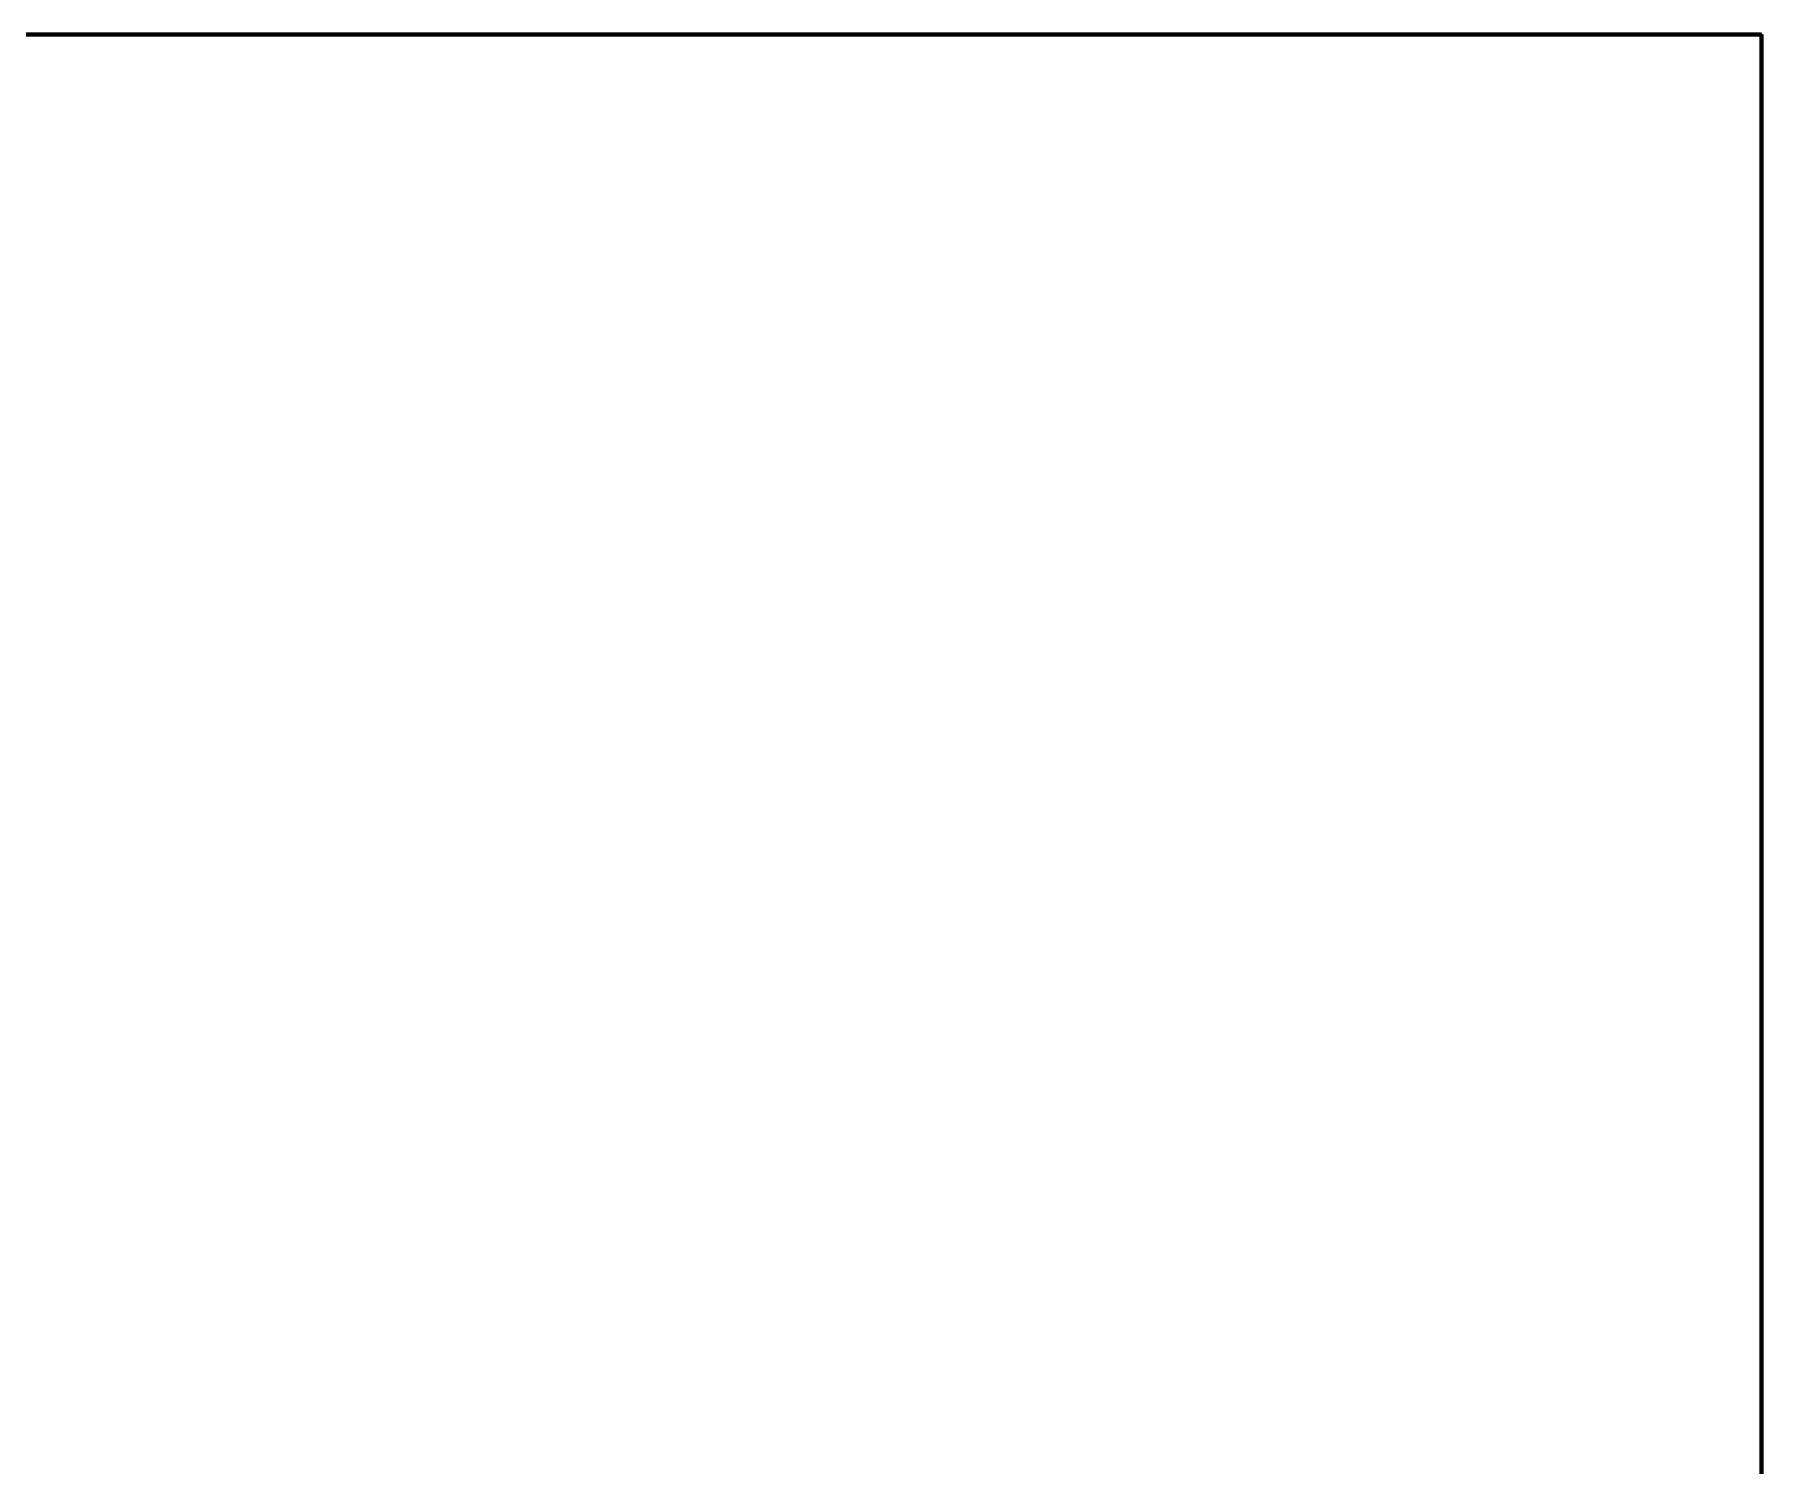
# Model space of a CAD drawing. Header units: metres. Extents: x -101.7 to -49, y 249.3 to 310.4.
# Drawn here: x -55.42 to -52.373, y 307.878 to 310.403 of the extents above; entities that cross this region are included whole.
import ezdxf

# ---------------------------------------------------------------- set-up
doc = ezdxf.new("R2010")
doc.units = ezdxf.units.M
for name, color, linetype, lineweight in [('Muros analíticos-1', 253, 'Continuous', 50), ('Muros analíticos-2', 94, 'Continuous', 50), ('Suelos analíticos-1', 55, 'Continuous', 90), ('Suelos analíticos-2', 34, 'Continuous', 90)]:
    doc.layers.add(name, color=color, linetype=linetype, lineweight=lineweight)

msp = doc.modelspace()

# ---------------------------------------------------------------- linework, layer by layer
at = {"layer": 'Muros analíticos-2'}
for p, q in [((-58.7127, 310.403, 0.9144), (-52.3729, 310.403, 0.9144)), ((-52.3729, 310.403, -0.762), (-58.7127, 310.403, -0.762)), ((-52.3729, 310.403, 0.9144), (-52.3729, 310.403, -0.762)), ((-52.3729, 310.403, 0.9144), (-52.3729, 307.9671, 0.9144)), ((-52.3729, 307.9671, -0.762), (-52.3729, 310.403, -0.762)), ((-52.3729, 310.403, -0.762), (-52.3729, 310.403, 0.9144)), ((-52.3729, 307.9671, 0.9144), (-52.3729, 307.9671, -0.762))]:
    msp.add_line(p, q, dxfattribs=at)
at = {"layer": 'Suelos analíticos-2'}
for p, q in [((-52.3729, 310.403, -0.108), (-58.7127, 310.403, -0.108)), ((-52.3729, 306.9686, -0.108), (-52.3729, 310.403, -0.108))]:
    msp.add_line(p, q, dxfattribs=at)

# ---------------------------------------------------------------- meshes
at = {"layer": 'Muros analíticos-1'}
mesh = msp.add_polyface(dxfattribs=at)
corners = [(-52.3729, 310.403, 0.9144), (-52.3729, 310.403, -0.762), (-58.7127, 310.403, -0.762), (-58.7127, 310.403, 0.9144)]
mesh.append_faces([[corners[k] for k in face] for face in [(0, 1, 2, 3)]])
mesh = msp.add_polyface(dxfattribs=at)
corners = [(-52.3729, 307.9671, 0.9144), (-52.3729, 307.9671, -0.762), (-52.3729, 310.403, -0.762), (-52.3729, 310.403, 0.9144)]
mesh.append_faces([[corners[k] for k in face] for face in [(0, 1, 2, 3)]])
at = {"layer": 'Suelos analíticos-1'}
mesh = msp.add_polyface(dxfattribs=at)
corners = [(-98.2148, 306.9962, -0.1079), (-91.8749, 306.9962, -0.1079), (-91.8749, 308.4522, -0.1079), (-93.338, 308.4522, -0.1079), (-93.338, 310.403, -0.1079), (-98.2148, 310.403, -0.1079), (-68.954, 308.4522, -0.1079), (-68.954, 310.403, -0.1079), (-73.8308, 310.403, -0.1079), (-73.8308, 308.4522, -0.1079), (-75.2938, 308.4522, -0.1079), (-75.2938, 306.9686, -0.1079), (-66.861, 306.9686, -0.1079), (-66.861, 308.4522, -0.1079), (-60.1757, 308.4522, -0.1079), (-60.1757, 306.9686, -0.1079), (-52.3729, 306.9686, -0.1079), (-52.3729, 310.403, -0.1079), (-58.7127, 310.403, -0.1079), (-58.7127, 308.4522, -0.1079), (-100.6532, 279.8347, -0.1079), (-100.6532, 276.2654, -0.1079), (-98.7025, 276.2654, -0.1079), (-98.7025, 274.8023, -0.1079), (-97.2601, 274.8023, -0.1079), (-97.2601, 279.8347, -0.1079), (-98.7025, 258.2212, -0.1079), (-100.6532, 258.2212, -0.1079), (-100.6532, 252.5094, -0.1079), (-97.2601, 252.5094, -0.1079), (-97.2601, 259.6842, -0.1079), (-98.7025, 259.6842, -0.1079)]
mesh.append_faces([[corners[k] for k in face] for face in [(8, 9, 6, 7), (24, 25, 22, 23)]], dxfattribs={"vtx1": -1})
mesh.append_faces([[corners[k] for k in face] for face in [(1, 2, 3, 0), (12, 13, 6, 11), (17, 18, 19, 16), (20, 21, 22, 25), (30, 31, 26, 29)]], dxfattribs={"vtx2": -1})
mesh.append_faces([[corners[k] for k in face] for face in [(9, 10, 11, 6)]], dxfattribs={"vtx2": -1, "vtx3": -1})
mesh.append_faces([[corners[k] for k in face] for face in [(3, 4, 5, 0), (19, 14, 15, 16), (26, 27, 28, 29)]], dxfattribs={"vtx3": -1})

doc.saveas('drawing.dxf')
